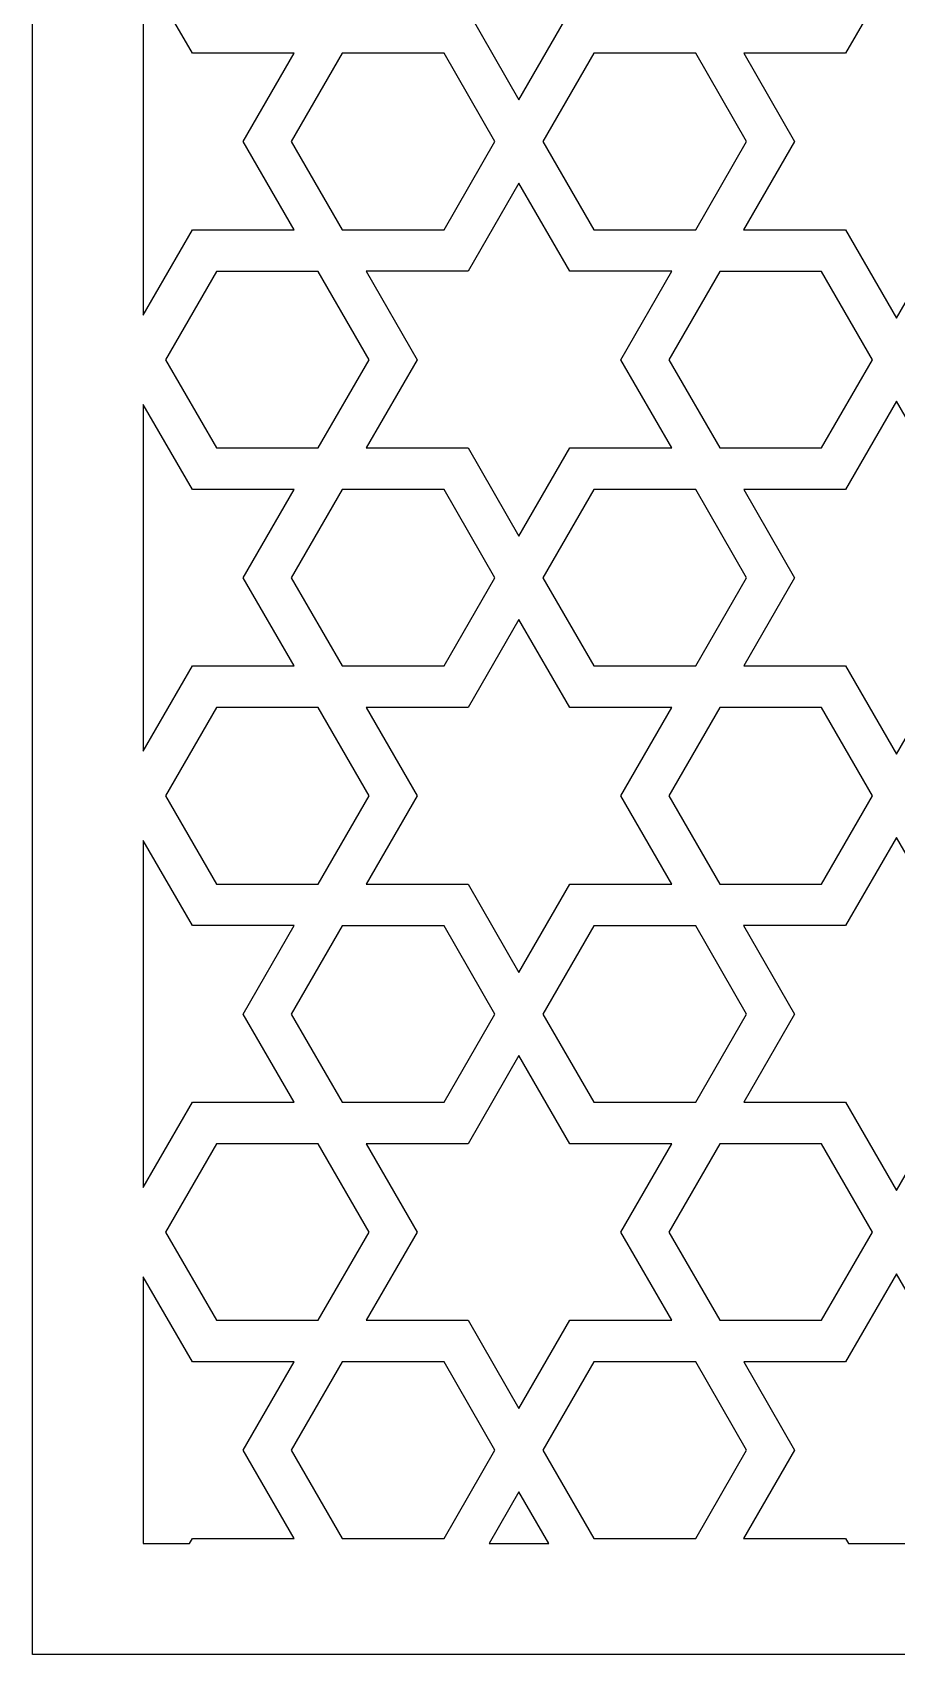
# Model space of a CAD drawing. Header units: millimetres. Extents: x -50 to 50, y -100 to 100.
# Drawn here: x -49.9 to 0.1, y -99.8 to -6 of the extents above; entities that cross this region are included whole.
import ezdxf

# ---------------------------------------------------------------- set-up
doc = ezdxf.new("R2010")
doc.units = ezdxf.units.MM
doc.header["$MEASUREMENT"] = 0
doc.layers.add('layer 1', color=7, linetype='Continuous')

msp = doc.modelspace()

# ---------------------------------------------------------------- linework, layer by layer
at = {"layer": 'layer 1', "color": 250}
for points, knots in [([(50.0818, 100.1536), (50.0818, 100.1536), (-49.9181, 100.1536), (-49.9181, 100.1536), (-49.9181, 100.1536), (-49.9181, 100.1536), (-49.9181, -99.8361), (-49.9181, -99.8361), (-49.9181, -99.8361), (-49.9181, -99.8361), (50.0818, -99.8361), (50.0818, -99.8361), (50.0818, -99.8361), (50.0818, -99.8361), (50.0818, 100.1536), (50.0818, 100.1536)], [0, 0, 0, 0, 0.2, 0.2, 0.2, 0.2, 0.4, 0.4, 0.4, 0.4, 0.6, 0.6, 0.6, 0.6, 1, 1, 1, 1]), ([(-18.8203, 5.3806), (-18.8203, 5.3806), (-12.9286, 5.3806), (-12.9286, 5.3806), (-12.9286, 5.3806), (-12.9286, 5.3806), (-15.8744, 0.278), (-15.8744, 0.278), (-15.8744, 0.278), (-15.8744, 0.278), (-12.9286, -4.8246), (-12.9286, -4.8246), (-12.9286, -4.8246), (-12.9286, -4.8246), (-18.8203, -4.8246), (-18.8203, -4.8246), (-18.8203, -4.8246), (-18.8203, -4.8246), (-21.7665, -9.9275), (-21.7665, -9.9275), (-21.7665, -9.9275), (-21.7665, -9.9275), (-24.7125, -4.8246), (-24.7125, -4.8246), (-24.7125, -4.8246), (-24.7125, -4.8246), (-30.6044, -4.8246), (-30.6044, -4.8246), (-30.6044, -4.8246), (-30.6044, -4.8246), (-27.6586, 0.278), (-27.6586, 0.278), (-27.6586, 0.278), (-27.6586, 0.278), (-30.6044, 5.3806), (-30.6044, 5.3806), (-30.6044, 5.3806), (-30.6044, 5.3806), (-24.7125, 5.3806), (-24.7125, 5.3806), (-24.7125, 5.3806), (-24.7125, 5.3806), (-21.7665, 10.4832), (-21.7665, 10.4832), (-21.7665, 10.4832), (-21.7665, 10.4832), (-18.8203, 5.3806), (-18.8203, 5.3806)], [0, 0, 0, 0, 0.0769231, 0.0769231, 0.0769231, 0.0769231, 0.1538462, 0.1538462, 0.1538462, 0.1538462, 0.2307692, 0.2307692, 0.2307692, 0.2307692, 0.3076923, 0.3076923, 0.3076923, 0.3076923, 0.3846154, 0.3846154, 0.3846154, 0.3846154, 0.4615385, 0.4615385, 0.4615385, 0.4615385, 0.5384615, 0.5384615, 0.5384615, 0.5384615, 0.6153846, 0.6153846, 0.6153846, 0.6153846, 0.6923077, 0.6923077, 0.6923077, 0.6923077, 0.7692308, 0.7692308, 0.7692308, 0.7692308, 0.8461538, 0.8461538, 0.8461538, 0.8461538, 1, 1, 1, 1]), ([(-43.504, -2.3082), (-43.504, -2.3082), (-40.6625, -7.2302), (-40.6625, -7.2302), (-40.6625, -7.2302), (-40.6625, -7.2302), (-34.7704, -7.2302), (-34.7704, -7.2302), (-34.7704, -7.2302), (-34.7704, -7.2302), (-37.7162, -12.3327), (-37.7162, -12.3327), (-37.7162, -12.3327), (-37.7162, -12.3327), (-34.7647, -17.4448), (-34.7647, -17.4448), (-34.7647, -17.4448), (-34.7647, -17.4448), (-40.6612, -17.4448), (-40.6612, -17.4448), (-40.6612, -17.4448), (-40.6612, -17.4448), (-43.504, -22.3682), (-43.504, -22.3682), (-43.504, -22.3682), (-43.504, -22.3682), (-43.504, -2.3082), (-43.504, -2.3082)], [0, 0, 0, 0, 0.125, 0.125, 0.125, 0.125, 0.25, 0.25, 0.25, 0.25, 0.375, 0.375, 0.375, 0.375, 0.5, 0.5, 0.5, 0.5, 0.625, 0.625, 0.625, 0.625, 0.75, 0.75, 0.75, 0.75, 1, 1, 1, 1]), ([(-2.8716, -17.4448), (-2.8716, -17.4448), (-8.7679, -17.4448), (-8.7679, -17.4448), (-8.7679, -17.4448), (-8.7679, -17.4448), (-5.8162, -12.3327), (-5.8162, -12.3327), (-5.8162, -12.3327), (-5.8162, -12.3327), (-8.7623, -7.2302), (-8.7623, -7.2302), (-8.7623, -7.2302), (-8.7623, -7.2302), (-2.8705, -7.2302), (-2.8705, -7.2302), (-2.8705, -7.2302), (-2.8705, -7.2302), (0.0744, -2.1294), (0.0744, -2.1294), (0.0744, -2.1294), (0.0744, -2.1294), (3.0191, -7.2302), (3.0191, -7.2302), (3.0191, -7.2302), (3.0191, -7.2302), (8.9112, -7.2302), (8.9112, -7.2302), (8.9112, -7.2302), (8.9112, -7.2302), (5.9655, -12.3327), (5.9655, -12.3327), (5.9655, -12.3327), (5.9655, -12.3327), (8.9168, -17.4448), (8.9168, -17.4448), (8.9168, -17.4448), (8.9168, -17.4448), (3.0205, -17.4448), (3.0205, -17.4448), (3.0205, -17.4448), (3.0205, -17.4448), (0.0744, -22.5474), (0.0744, -22.5474), (0.0744, -22.5474), (0.0744, -22.5474), (-2.8716, -17.4448), (-2.8716, -17.4448)], [0, 0, 0, 0, 0.0769231, 0.0769231, 0.0769231, 0.0769231, 0.1538462, 0.1538462, 0.1538462, 0.1538462, 0.2307692, 0.2307692, 0.2307692, 0.2307692, 0.3076923, 0.3076923, 0.3076923, 0.3076923, 0.3846154, 0.3846154, 0.3846154, 0.3846154, 0.4615385, 0.4615385, 0.4615385, 0.4615385, 0.5384615, 0.5384615, 0.5384615, 0.5384615, 0.6153846, 0.6153846, 0.6153846, 0.6153846, 0.6923077, 0.6923077, 0.6923077, 0.6923077, 0.7692308, 0.7692308, 0.7692308, 0.7692308, 0.8461538, 0.8461538, 0.8461538, 0.8461538, 1, 1, 1, 1]), ([(-31.9931, -7.2302), (-31.9931, -7.2302), (-26.101, -7.2302), (-26.101, -7.2302), (-26.101, -7.2302), (-26.101, -7.2302), (-23.1552, -12.3324), (-23.1552, -12.3324), (-23.1552, -12.3324), (-23.1552, -12.3324), (-23.1553, -12.3327), (-23.1553, -12.3327), (-23.1553, -12.3327), (-23.1553, -12.3327), (-23.1552, -12.3327), (-23.1552, -12.3327), (-23.1552, -12.3327), (-23.1552, -12.3327), (-26.101, -17.435), (-26.101, -17.435), (-26.101, -17.435), (-26.101, -17.435), (-31.9931, -17.435), (-31.9931, -17.435), (-31.9931, -17.435), (-31.9931, -17.435), (-34.939, -12.3327), (-34.939, -12.3327), (-34.939, -12.3327), (-34.939, -12.3327), (-31.9931, -7.2302), (-31.9931, -7.2302)], [0, 0, 0, 0, 0.1111111, 0.1111111, 0.1111111, 0.1111111, 0.2222222, 0.2222222, 0.2222222, 0.2222222, 0.3333333, 0.3333333, 0.3333333, 0.3333333, 0.4444444, 0.4444444, 0.4444444, 0.4444444, 0.5555556, 0.5555556, 0.5555556, 0.5555556, 0.6666667, 0.6666667, 0.6666667, 0.6666667, 0.7777778, 0.7777778, 0.7777778, 0.7777778, 1, 1, 1, 1]), ([(-8.594, -12.3327), (-8.594, -12.3327), (-11.5397, -17.435), (-11.5397, -17.435), (-11.5397, -17.435), (-11.5397, -17.435), (-17.4318, -17.435), (-17.4318, -17.435), (-17.4318, -17.435), (-17.4318, -17.435), (-20.3777, -12.3327), (-20.3777, -12.3327), (-20.3777, -12.3327), (-20.3777, -12.3327), (-17.4318, -7.2302), (-17.4318, -7.2302), (-17.4318, -7.2302), (-17.4318, -7.2302), (-11.5397, -7.2302), (-11.5397, -7.2302), (-11.5397, -7.2302), (-11.5397, -7.2302), (-8.594, -12.3327), (-8.594, -12.3327)], [0, 0, 0, 0, 0.1428571, 0.1428571, 0.1428571, 0.1428571, 0.2857143, 0.2857143, 0.2857143, 0.2857143, 0.4285714, 0.4285714, 0.4285714, 0.4285714, 0.5714286, 0.5714286, 0.5714286, 0.5714286, 0.7142857, 0.7142857, 0.7142857, 0.7142857, 1, 1, 1, 1]), ([(-18.8203, -19.8402), (-18.8203, -19.8402), (-12.9237, -19.8402), (-12.9237, -19.8402), (-12.9237, -19.8402), (-12.9237, -19.8402), (-15.8754, -24.9527), (-15.8754, -24.9527), (-15.8754, -24.9527), (-15.8754, -24.9527), (-12.9297, -30.0549), (-12.9297, -30.0549), (-12.9297, -30.0549), (-12.9297, -30.0549), (-18.8215, -30.0549), (-18.8215, -30.0549), (-18.8215, -30.0549), (-18.8215, -30.0549), (-21.7664, -35.1557), (-21.7664, -35.1557), (-21.7664, -35.1557), (-21.7664, -35.1557), (-24.7114, -30.0549), (-24.7114, -30.0549), (-24.7114, -30.0549), (-24.7114, -30.0549), (-30.6033, -30.0549), (-30.6033, -30.0549), (-30.6033, -30.0549), (-30.6033, -30.0549), (-27.6572, -24.9527), (-27.6572, -24.9527), (-27.6572, -24.9527), (-27.6572, -24.9527), (-30.609, -19.8402), (-30.609, -19.8402), (-30.609, -19.8402), (-30.609, -19.8402), (-24.7125, -19.8402), (-24.7125, -19.8402), (-24.7125, -19.8402), (-24.7125, -19.8402), (-21.7665, -14.738), (-21.7665, -14.738), (-21.7665, -14.738), (-21.7665, -14.738), (-18.8203, -19.8402), (-18.8203, -19.8402)], [0, 0, 0, 0, 0.0769231, 0.0769231, 0.0769231, 0.0769231, 0.1538462, 0.1538462, 0.1538462, 0.1538462, 0.2307692, 0.2307692, 0.2307692, 0.2307692, 0.3076923, 0.3076923, 0.3076923, 0.3076923, 0.3846154, 0.3846154, 0.3846154, 0.3846154, 0.4615385, 0.4615385, 0.4615385, 0.4615385, 0.5384615, 0.5384615, 0.5384615, 0.5384615, 0.6153846, 0.6153846, 0.6153846, 0.6153846, 0.6923077, 0.6923077, 0.6923077, 0.6923077, 0.7692308, 0.7692308, 0.7692308, 0.7692308, 0.8461538, 0.8461538, 0.8461538, 0.8461538, 1, 1, 1, 1]), ([(-30.4348, -24.9527), (-30.4348, -24.9527), (-33.3808, -30.0549), (-33.3808, -30.0549), (-33.3808, -30.0549), (-33.3808, -30.0549), (-39.2727, -30.0549), (-39.2727, -30.0549), (-39.2727, -30.0549), (-39.2727, -30.0549), (-42.2185, -24.9527), (-42.2185, -24.9527), (-42.2185, -24.9527), (-42.2185, -24.9527), (-39.2727, -19.8501), (-39.2727, -19.8501), (-39.2727, -19.8501), (-39.2727, -19.8501), (-33.3808, -19.8501), (-33.3808, -19.8501), (-33.3808, -19.8501), (-33.3808, -19.8501), (-30.4348, -24.9527), (-30.4348, -24.9527)], [0, 0, 0, 0, 0.1428571, 0.1428571, 0.1428571, 0.1428571, 0.2857143, 0.2857143, 0.2857143, 0.2857143, 0.4285714, 0.4285714, 0.4285714, 0.4285714, 0.5714286, 0.5714286, 0.5714286, 0.5714286, 0.7142857, 0.7142857, 0.7142857, 0.7142857, 1, 1, 1, 1]), ([(-1.3144, -24.953), (-1.3144, -24.953), (-4.2601, -30.0549), (-4.2601, -30.0549), (-4.2601, -30.0549), (-4.2601, -30.0549), (-10.1522, -30.0549), (-10.1522, -30.0549), (-10.1522, -30.0549), (-10.1522, -30.0549), (-13.0983, -24.9527), (-13.0983, -24.9527), (-13.0983, -24.9527), (-13.0983, -24.9527), (-10.1522, -19.8501), (-10.1522, -19.8501), (-10.1522, -19.8501), (-10.1522, -19.8501), (-4.2601, -19.8501), (-4.2601, -19.8501), (-4.2601, -19.8501), (-4.2601, -19.8501), (-1.3144, -24.9527), (-1.3144, -24.9527), (-1.3144, -24.9527), (-1.3144, -24.9527), (-1.3144, -24.953), (-1.3144, -24.953)], [0, 0, 0, 0, 0.125, 0.125, 0.125, 0.125, 0.25, 0.25, 0.25, 0.25, 0.375, 0.375, 0.375, 0.375, 0.5, 0.5, 0.5, 0.5, 0.625, 0.625, 0.625, 0.625, 0.75, 0.75, 0.75, 0.75, 1, 1, 1, 1]), ([(-43.504, -27.5371), (-43.504, -27.5371), (-40.6612, -32.4601), (-40.6612, -32.4601), (-40.6612, -32.4601), (-40.6612, -32.4601), (-34.7694, -32.4601), (-34.7694, -32.4601), (-34.7694, -32.4601), (-34.7694, -32.4601), (-37.7153, -37.5631), (-37.7153, -37.5631), (-37.7153, -37.5631), (-37.7153, -37.5631), (-34.7694, -42.6656), (-34.7694, -42.6656), (-34.7694, -42.6656), (-34.7694, -42.6656), (-40.6612, -42.6656), (-40.6612, -42.6656), (-40.6612, -42.6656), (-40.6612, -42.6656), (-43.504, -47.589), (-43.504, -47.589), (-43.504, -47.589), (-43.504, -47.589), (-43.504, -27.5371), (-43.504, -27.5371)], [0, 0, 0, 0, 0.125, 0.125, 0.125, 0.125, 0.25, 0.25, 0.25, 0.25, 0.375, 0.375, 0.375, 0.375, 0.5, 0.5, 0.5, 0.5, 0.625, 0.625, 0.625, 0.625, 0.75, 0.75, 0.75, 0.75, 1, 1, 1, 1]), ([(-2.8716, -42.6656), (-2.8716, -42.6656), (-8.7637, -42.6656), (-8.7637, -42.6656), (-8.7637, -42.6656), (-8.7637, -42.6656), (-5.8177, -37.5631), (-5.8177, -37.5631), (-5.8177, -37.5631), (-5.8177, -37.5631), (-8.7637, -32.4601), (-8.7637, -32.4601), (-8.7637, -32.4601), (-8.7637, -32.4601), (-2.8716, -32.4601), (-2.8716, -32.4601), (-2.8716, -32.4601), (-2.8716, -32.4601), (0.0744, -27.3579), (0.0744, -27.3579), (0.0744, -27.3579), (0.0744, -27.3579), (3.0205, -32.4601), (3.0205, -32.4601), (3.0205, -32.4601), (3.0205, -32.4601), (8.9122, -32.4601), (8.9122, -32.4601), (8.9122, -32.4601), (8.9122, -32.4601), (5.9662, -37.5631), (5.9662, -37.5631), (5.9662, -37.5631), (5.9662, -37.5631), (8.9122, -42.6656), (8.9122, -42.6656), (8.9122, -42.6656), (8.9122, -42.6656), (3.0205, -42.6656), (3.0205, -42.6656), (3.0205, -42.6656), (3.0205, -42.6656), (0.0744, -47.7682), (0.0744, -47.7682), (0.0744, -47.7682), (0.0744, -47.7682), (-2.8716, -42.6656), (-2.8716, -42.6656)], [0, 0, 0, 0, 0.0769231, 0.0769231, 0.0769231, 0.0769231, 0.1538462, 0.1538462, 0.1538462, 0.1538462, 0.2307692, 0.2307692, 0.2307692, 0.2307692, 0.3076923, 0.3076923, 0.3076923, 0.3076923, 0.3846154, 0.3846154, 0.3846154, 0.3846154, 0.4615385, 0.4615385, 0.4615385, 0.4615385, 0.5384615, 0.5384615, 0.5384615, 0.5384615, 0.6153846, 0.6153846, 0.6153846, 0.6153846, 0.6923077, 0.6923077, 0.6923077, 0.6923077, 0.7692308, 0.7692308, 0.7692308, 0.7692308, 0.8461538, 0.8461538, 0.8461538, 0.8461538, 1, 1, 1, 1]), ([(-31.9921, -32.4601), (-31.9921, -32.4601), (-26.1, -32.4601), (-26.1, -32.4601), (-26.1, -32.4601), (-26.1, -32.4601), (-23.155, -37.5613), (-23.155, -37.5613), (-23.155, -37.5613), (-23.155, -37.5613), (-23.156, -37.5631), (-23.156, -37.5631), (-23.156, -37.5631), (-23.156, -37.5631), (-23.155, -37.5645), (-23.155, -37.5645), (-23.155, -37.5645), (-23.155, -37.5645), (-26.1, -42.6656), (-26.1, -42.6656), (-26.1, -42.6656), (-26.1, -42.6656), (-31.9921, -42.6656), (-31.9921, -42.6656), (-31.9921, -42.6656), (-31.9921, -42.6656), (-34.9381, -37.5631), (-34.9381, -37.5631), (-34.9381, -37.5631), (-34.9381, -37.5631), (-31.9921, -32.4601), (-31.9921, -32.4601)], [0, 0, 0, 0, 0.1111111, 0.1111111, 0.1111111, 0.1111111, 0.2222222, 0.2222222, 0.2222222, 0.2222222, 0.3333333, 0.3333333, 0.3333333, 0.3333333, 0.4444444, 0.4444444, 0.4444444, 0.4444444, 0.5555556, 0.5555556, 0.5555556, 0.5555556, 0.6666667, 0.6666667, 0.6666667, 0.6666667, 0.7777778, 0.7777778, 0.7777778, 0.7777778, 1, 1, 1, 1]), ([(-20.3777, -37.5609), (-20.3777, -37.5609), (-17.4329, -32.4601), (-17.4329, -32.4601), (-17.4329, -32.4601), (-17.4329, -32.4601), (-11.5408, -32.4601), (-11.5408, -32.4601), (-11.5408, -32.4601), (-11.5408, -32.4601), (-8.5947, -37.5631), (-8.5947, -37.5631), (-8.5947, -37.5631), (-8.5947, -37.5631), (-11.5408, -42.6656), (-11.5408, -42.6656), (-11.5408, -42.6656), (-11.5408, -42.6656), (-17.4329, -42.6656), (-17.4329, -42.6656), (-17.4329, -42.6656), (-17.4329, -42.6656), (-20.3777, -37.5652), (-20.3777, -37.5652), (-20.3777, -37.5652), (-20.3777, -37.5652), (-20.3765, -37.5631), (-20.3765, -37.5631), (-20.3765, -37.5631), (-20.3765, -37.5631), (-20.3777, -37.5609), (-20.3777, -37.5609)], [0, 0, 0, 0, 0.1111111, 0.1111111, 0.1111111, 0.1111111, 0.2222222, 0.2222222, 0.2222222, 0.2222222, 0.3333333, 0.3333333, 0.3333333, 0.3333333, 0.4444444, 0.4444444, 0.4444444, 0.4444444, 0.5555556, 0.5555556, 0.5555556, 0.5555556, 0.6666667, 0.6666667, 0.6666667, 0.6666667, 0.7777778, 0.7777778, 0.7777778, 0.7777778, 1, 1, 1, 1]), ([(-18.8215, -45.0709), (-18.8215, -45.0709), (-12.9297, -45.0709), (-12.9297, -45.0709), (-12.9297, -45.0709), (-12.9297, -45.0709), (-15.8754, -50.1735), (-15.8754, -50.1735), (-15.8754, -50.1735), (-15.8754, -50.1735), (-12.924, -55.2856), (-12.924, -55.2856), (-12.924, -55.2856), (-12.924, -55.2856), (-18.8203, -55.2856), (-18.8203, -55.2856), (-18.8203, -55.2856), (-18.8203, -55.2856), (-21.7665, -60.3881), (-21.7665, -60.3881), (-21.7665, -60.3881), (-21.7665, -60.3881), (-24.7125, -55.2856), (-24.7125, -55.2856), (-24.7125, -55.2856), (-24.7125, -55.2856), (-30.6088, -55.2856), (-30.6088, -55.2856), (-30.6088, -55.2856), (-30.6088, -55.2856), (-27.6572, -50.1735), (-27.6572, -50.1735), (-27.6572, -50.1735), (-27.6572, -50.1735), (-30.6033, -45.0709), (-30.6033, -45.0709), (-30.6033, -45.0709), (-30.6033, -45.0709), (-24.7114, -45.0709), (-24.7114, -45.0709), (-24.7114, -45.0709), (-24.7114, -45.0709), (-21.7664, -39.9701), (-21.7664, -39.9701), (-21.7664, -39.9701), (-21.7664, -39.9701), (-18.8215, -45.0709), (-18.8215, -45.0709)], [0, 0, 0, 0, 0.0769231, 0.0769231, 0.0769231, 0.0769231, 0.1538462, 0.1538462, 0.1538462, 0.1538462, 0.2307692, 0.2307692, 0.2307692, 0.2307692, 0.3076923, 0.3076923, 0.3076923, 0.3076923, 0.3846154, 0.3846154, 0.3846154, 0.3846154, 0.4615385, 0.4615385, 0.4615385, 0.4615385, 0.5384615, 0.5384615, 0.5384615, 0.5384615, 0.6153846, 0.6153846, 0.6153846, 0.6153846, 0.6923077, 0.6923077, 0.6923077, 0.6923077, 0.7692308, 0.7692308, 0.7692308, 0.7692308, 0.8461538, 0.8461538, 0.8461538, 0.8461538, 1, 1, 1, 1]), ([(-30.4348, -50.1735), (-30.4348, -50.1735), (-33.3808, -55.276), (-33.3808, -55.276), (-33.3808, -55.276), (-33.3808, -55.276), (-39.2727, -55.276), (-39.2727, -55.276), (-39.2727, -55.276), (-39.2727, -55.276), (-42.2185, -50.1735), (-42.2185, -50.1735), (-42.2185, -50.1735), (-42.2185, -50.1735), (-39.2727, -45.0709), (-39.2727, -45.0709), (-39.2727, -45.0709), (-39.2727, -45.0709), (-33.3808, -45.0709), (-33.3808, -45.0709), (-33.3808, -45.0709), (-33.3808, -45.0709), (-30.4348, -50.1735), (-30.4348, -50.1735)], [0, 0, 0, 0, 0.1428571, 0.1428571, 0.1428571, 0.1428571, 0.2857143, 0.2857143, 0.2857143, 0.2857143, 0.4285714, 0.4285714, 0.4285714, 0.4285714, 0.5714286, 0.5714286, 0.5714286, 0.5714286, 0.7142857, 0.7142857, 0.7142857, 0.7142857, 1, 1, 1, 1]), ([(-1.3144, -50.1738), (-1.3144, -50.1738), (-4.2601, -55.276), (-4.2601, -55.276), (-4.2601, -55.276), (-4.2601, -55.276), (-10.1522, -55.276), (-10.1522, -55.276), (-10.1522, -55.276), (-10.1522, -55.276), (-13.0983, -50.1735), (-13.0983, -50.1735), (-13.0983, -50.1735), (-13.0983, -50.1735), (-10.1522, -45.0709), (-10.1522, -45.0709), (-10.1522, -45.0709), (-10.1522, -45.0709), (-4.2601, -45.0709), (-4.2601, -45.0709), (-4.2601, -45.0709), (-4.2601, -45.0709), (-1.3144, -50.1735), (-1.3144, -50.1735), (-1.3144, -50.1735), (-1.3144, -50.1735), (-1.3144, -50.1738), (-1.3144, -50.1738)], [0, 0, 0, 0, 0.125, 0.125, 0.125, 0.125, 0.25, 0.25, 0.25, 0.25, 0.375, 0.375, 0.375, 0.375, 0.5, 0.5, 0.5, 0.5, 0.625, 0.625, 0.625, 0.625, 0.75, 0.75, 0.75, 0.75, 1, 1, 1, 1]), ([(-43.504, -52.7583), (-43.504, -52.7583), (-40.6612, -57.6816), (-40.6612, -57.6816), (-40.6612, -57.6816), (-40.6612, -57.6816), (-34.765, -57.6816), (-34.765, -57.6816), (-34.765, -57.6816), (-34.765, -57.6816), (-37.7162, -62.7937), (-37.7162, -62.7937), (-37.7162, -62.7937), (-37.7162, -62.7937), (-34.7704, -67.8963), (-34.7704, -67.8963), (-34.7704, -67.8963), (-34.7704, -67.8963), (-40.6625, -67.8963), (-40.6625, -67.8963), (-40.6625, -67.8963), (-40.6625, -67.8963), (-43.504, -72.8179), (-43.504, -72.8179), (-43.504, -72.8179), (-43.504, -72.8179), (-43.504, -52.7583), (-43.504, -52.7583)], [0, 0, 0, 0, 0.125, 0.125, 0.125, 0.125, 0.25, 0.25, 0.25, 0.25, 0.375, 0.375, 0.375, 0.375, 0.5, 0.5, 0.5, 0.5, 0.625, 0.625, 0.625, 0.625, 0.75, 0.75, 0.75, 0.75, 1, 1, 1, 1]), ([(-2.8705, -67.8963), (-2.8705, -67.8963), (-8.7623, -67.8963), (-8.7623, -67.8963), (-8.7623, -67.8963), (-8.7623, -67.8963), (-5.8162, -62.7937), (-5.8162, -62.7937), (-5.8162, -62.7937), (-5.8162, -62.7937), (-8.7679, -57.6816), (-8.7679, -57.6816), (-8.7679, -57.6816), (-8.7679, -57.6816), (-2.8716, -57.6816), (-2.8716, -57.6816), (-2.8716, -57.6816), (-2.8716, -57.6816), (0.0744, -52.5787), (0.0744, -52.5787), (0.0744, -52.5787), (0.0744, -52.5787), (3.0205, -57.6816), (3.0205, -57.6816), (3.0205, -57.6816), (3.0205, -57.6816), (8.9165, -57.6816), (8.9165, -57.6816), (8.9165, -57.6816), (8.9165, -57.6816), (5.9655, -62.7937), (5.9655, -62.7937), (5.9655, -62.7937), (5.9655, -62.7937), (8.9112, -67.8963), (8.9112, -67.8963), (8.9112, -67.8963), (8.9112, -67.8963), (3.0191, -67.8963), (3.0191, -67.8963), (3.0191, -67.8963), (3.0191, -67.8963), (0.0744, -72.9964), (0.0744, -72.9964), (0.0744, -72.9964), (0.0744, -72.9964), (-2.8705, -67.8963), (-2.8705, -67.8963)], [0, 0, 0, 0, 0.0769231, 0.0769231, 0.0769231, 0.0769231, 0.1538462, 0.1538462, 0.1538462, 0.1538462, 0.2307692, 0.2307692, 0.2307692, 0.2307692, 0.3076923, 0.3076923, 0.3076923, 0.3076923, 0.3846154, 0.3846154, 0.3846154, 0.3846154, 0.4615385, 0.4615385, 0.4615385, 0.4615385, 0.5384615, 0.5384615, 0.5384615, 0.5384615, 0.6153846, 0.6153846, 0.6153846, 0.6153846, 0.6923077, 0.6923077, 0.6923077, 0.6923077, 0.7692308, 0.7692308, 0.7692308, 0.7692308, 0.8461538, 0.8461538, 0.8461538, 0.8461538, 1, 1, 1, 1]), ([(-31.9931, -57.6908), (-31.9931, -57.6908), (-26.101, -57.6908), (-26.101, -57.6908), (-26.101, -57.6908), (-26.101, -57.6908), (-23.1552, -62.7934), (-23.1552, -62.7934), (-23.1552, -62.7934), (-23.1552, -62.7934), (-23.1553, -62.7937), (-23.1553, -62.7937), (-23.1553, -62.7937), (-23.1553, -62.7937), (-23.1552, -62.7937), (-23.1552, -62.7937), (-23.1552, -62.7937), (-23.1552, -62.7937), (-26.101, -67.8963), (-26.101, -67.8963), (-26.101, -67.8963), (-26.101, -67.8963), (-31.9931, -67.8963), (-31.9931, -67.8963), (-31.9931, -67.8963), (-31.9931, -67.8963), (-34.939, -62.7937), (-34.939, -62.7937), (-34.939, -62.7937), (-34.939, -62.7937), (-31.9931, -57.6908), (-31.9931, -57.6908)], [0, 0, 0, 0, 0.1111111, 0.1111111, 0.1111111, 0.1111111, 0.2222222, 0.2222222, 0.2222222, 0.2222222, 0.3333333, 0.3333333, 0.3333333, 0.3333333, 0.4444444, 0.4444444, 0.4444444, 0.4444444, 0.5555556, 0.5555556, 0.5555556, 0.5555556, 0.6666667, 0.6666667, 0.6666667, 0.6666667, 0.7777778, 0.7777778, 0.7777778, 0.7777778, 1, 1, 1, 1]), ([(-17.4318, -57.6908), (-17.4318, -57.6908), (-11.5397, -57.6908), (-11.5397, -57.6908), (-11.5397, -57.6908), (-11.5397, -57.6908), (-8.594, -62.7937), (-8.594, -62.7937), (-8.594, -62.7937), (-8.594, -62.7937), (-11.5397, -67.8963), (-11.5397, -67.8963), (-11.5397, -67.8963), (-11.5397, -67.8963), (-17.4318, -67.8963), (-17.4318, -67.8963), (-17.4318, -67.8963), (-17.4318, -67.8963), (-20.3777, -62.7937), (-20.3777, -62.7937), (-20.3777, -62.7937), (-20.3777, -62.7937), (-17.4318, -57.6908), (-17.4318, -57.6908)], [0, 0, 0, 0, 0.1428571, 0.1428571, 0.1428571, 0.1428571, 0.2857143, 0.2857143, 0.2857143, 0.2857143, 0.4285714, 0.4285714, 0.4285714, 0.4285714, 0.5714286, 0.5714286, 0.5714286, 0.5714286, 0.7142857, 0.7142857, 0.7142857, 0.7142857, 1, 1, 1, 1]), ([(-24.7125, -80.5063), (-24.7125, -80.5063), (-30.6044, -80.5063), (-30.6044, -80.5063), (-30.6044, -80.5063), (-30.6044, -80.5063), (-27.6586, -75.4038), (-27.6586, -75.4038), (-27.6586, -75.4038), (-27.6586, -75.4038), (-30.6044, -70.3016), (-30.6044, -70.3016), (-30.6044, -70.3016), (-30.6044, -70.3016), (-24.7125, -70.3016), (-24.7125, -70.3016), (-24.7125, -70.3016), (-24.7125, -70.3016), (-21.7665, -65.199), (-21.7665, -65.199), (-21.7665, -65.199), (-21.7665, -65.199), (-18.8203, -70.3016), (-18.8203, -70.3016), (-18.8203, -70.3016), (-18.8203, -70.3016), (-12.9286, -70.3016), (-12.9286, -70.3016), (-12.9286, -70.3016), (-12.9286, -70.3016), (-15.8744, -75.4038), (-15.8744, -75.4038), (-15.8744, -75.4038), (-15.8744, -75.4038), (-12.9286, -80.5063), (-12.9286, -80.5063), (-12.9286, -80.5063), (-12.9286, -80.5063), (-18.8203, -80.5063), (-18.8203, -80.5063), (-18.8203, -80.5063), (-18.8203, -80.5063), (-21.7665, -85.6092), (-21.7665, -85.6092), (-21.7665, -85.6092), (-21.7665, -85.6092), (-24.7125, -80.5063), (-24.7125, -80.5063)], [0, 0, 0, 0, 0.0769231, 0.0769231, 0.0769231, 0.0769231, 0.1538462, 0.1538462, 0.1538462, 0.1538462, 0.2307692, 0.2307692, 0.2307692, 0.2307692, 0.3076923, 0.3076923, 0.3076923, 0.3076923, 0.3846154, 0.3846154, 0.3846154, 0.3846154, 0.4615385, 0.4615385, 0.4615385, 0.4615385, 0.5384615, 0.5384615, 0.5384615, 0.5384615, 0.6153846, 0.6153846, 0.6153846, 0.6153846, 0.6923077, 0.6923077, 0.6923077, 0.6923077, 0.7692308, 0.7692308, 0.7692308, 0.7692308, 0.8461538, 0.8461538, 0.8461538, 0.8461538, 1, 1, 1, 1]), ([(-42.2185, -75.4017), (-42.2185, -75.4017), (-39.2738, -70.3016), (-39.2738, -70.3016), (-39.2738, -70.3016), (-39.2738, -70.3016), (-33.3817, -70.3016), (-33.3817, -70.3016), (-33.3817, -70.3016), (-33.3817, -70.3016), (-30.4358, -75.4038), (-30.4358, -75.4038), (-30.4358, -75.4038), (-30.4358, -75.4038), (-33.3817, -80.5063), (-33.3817, -80.5063), (-33.3817, -80.5063), (-33.3817, -80.5063), (-39.2738, -80.5063), (-39.2738, -80.5063), (-39.2738, -80.5063), (-39.2738, -80.5063), (-42.2185, -75.4058), (-42.2185, -75.4058), (-42.2185, -75.4058), (-42.2185, -75.4058), (-42.2174, -75.4038), (-42.2174, -75.4038), (-42.2174, -75.4038), (-42.2174, -75.4038), (-42.2185, -75.4017), (-42.2185, -75.4017)], [0, 0, 0, 0, 0.1111111, 0.1111111, 0.1111111, 0.1111111, 0.2222222, 0.2222222, 0.2222222, 0.2222222, 0.3333333, 0.3333333, 0.3333333, 0.3333333, 0.4444444, 0.4444444, 0.4444444, 0.4444444, 0.5555556, 0.5555556, 0.5555556, 0.5555556, 0.6666667, 0.6666667, 0.6666667, 0.6666667, 0.7777778, 0.7777778, 0.7777778, 0.7777778, 1, 1, 1, 1]), ([(-1.3144, -75.4058), (-1.3144, -75.4058), (-4.2591, -80.5063), (-4.2591, -80.5063), (-4.2591, -80.5063), (-4.2591, -80.5063), (-10.1512, -80.5063), (-10.1512, -80.5063), (-10.1512, -80.5063), (-10.1512, -80.5063), (-13.0972, -75.4038), (-13.0972, -75.4038), (-13.0972, -75.4038), (-13.0972, -75.4038), (-10.1512, -70.3016), (-10.1512, -70.3016), (-10.1512, -70.3016), (-10.1512, -70.3016), (-4.2591, -70.3016), (-4.2591, -70.3016), (-4.2591, -70.3016), (-4.2591, -70.3016), (-1.3144, -75.4017), (-1.3144, -75.4017), (-1.3144, -75.4017), (-1.3144, -75.4017), (-1.3155, -75.4038), (-1.3155, -75.4038), (-1.3155, -75.4038), (-1.3155, -75.4038), (-1.3144, -75.4058), (-1.3144, -75.4058)], [0, 0, 0, 0, 0.1111111, 0.1111111, 0.1111111, 0.1111111, 0.2222222, 0.2222222, 0.2222222, 0.2222222, 0.3333333, 0.3333333, 0.3333333, 0.3333333, 0.4444444, 0.4444444, 0.4444444, 0.4444444, 0.5555556, 0.5555556, 0.5555556, 0.5555556, 0.6666667, 0.6666667, 0.6666667, 0.6666667, 0.7777778, 0.7777778, 0.7777778, 0.7777778, 1, 1, 1, 1]), ([(-2.7009, -93.4219), (-2.7009, -93.4219), (-2.8716, -93.1263), (-2.8716, -93.1263), (-2.8716, -93.1263), (-2.8716, -93.1263), (-8.7679, -93.1263), (-8.7679, -93.1263), (-8.7679, -93.1263), (-8.7679, -93.1263), (-5.8162, -88.0144), (-5.8162, -88.0144), (-5.8162, -88.0144), (-5.8162, -88.0144), (-8.7623, -82.9116), (-8.7623, -82.9116), (-8.7623, -82.9116), (-8.7623, -82.9116), (-2.8705, -82.9116), (-2.8705, -82.9116), (-2.8705, -82.9116), (-2.8705, -82.9116), (0.0744, -77.8111), (0.0744, -77.8111), (0.0744, -77.8111), (0.0744, -77.8111), (3.0191, -82.9116), (3.0191, -82.9116), (3.0191, -82.9116), (3.0191, -82.9116), (8.9112, -82.9116), (8.9112, -82.9116), (8.9112, -82.9116), (8.9112, -82.9116), (5.9655, -88.0144), (5.9655, -88.0144), (5.9655, -88.0144), (5.9655, -88.0144), (8.9165, -93.1263), (8.9165, -93.1263), (8.9165, -93.1263), (8.9165, -93.1263), (3.0205, -93.1263), (3.0205, -93.1263), (3.0205, -93.1263), (3.0205, -93.1263), (2.8497, -93.4219), (2.8497, -93.4219), (2.8497, -93.4219), (2.8497, -93.4219), (-2.7009, -93.4219), (-2.7009, -93.4219)], [0, 0, 0, 0, 0.0714286, 0.0714286, 0.0714286, 0.0714286, 0.1428571, 0.1428571, 0.1428571, 0.1428571, 0.2142857, 0.2142857, 0.2142857, 0.2142857, 0.2857143, 0.2857143, 0.2857143, 0.2857143, 0.3571429, 0.3571429, 0.3571429, 0.3571429, 0.4285714, 0.4285714, 0.4285714, 0.4285714, 0.5, 0.5, 0.5, 0.5, 0.5714286, 0.5714286, 0.5714286, 0.5714286, 0.6428571, 0.6428571, 0.6428571, 0.6428571, 0.7142857, 0.7142857, 0.7142857, 0.7142857, 0.7857143, 0.7857143, 0.7857143, 0.7857143, 0.8571429, 0.8571429, 0.8571429, 0.8571429, 1, 1, 1, 1]), ([(-43.504, -93.4219), (-43.504, -93.4219), (-43.504, -77.9899), (-43.504, -77.9899), (-43.504, -77.9899), (-43.504, -77.9899), (-40.6625, -82.9116), (-40.6625, -82.9116), (-40.6625, -82.9116), (-40.6625, -82.9116), (-34.7704, -82.9116), (-34.7704, -82.9116), (-34.7704, -82.9116), (-34.7704, -82.9116), (-37.7162, -88.0144), (-37.7162, -88.0144), (-37.7162, -88.0144), (-37.7162, -88.0144), (-34.765, -93.1263), (-34.765, -93.1263), (-34.765, -93.1263), (-34.765, -93.1263), (-40.6612, -93.1263), (-40.6612, -93.1263), (-40.6612, -93.1263), (-40.6612, -93.1263), (-40.8319, -93.4219), (-40.8319, -93.4219), (-40.8319, -93.4219), (-40.8319, -93.4219), (-43.504, -93.4219), (-43.504, -93.4219)], [0, 0, 0, 0, 0.1111111, 0.1111111, 0.1111111, 0.1111111, 0.2222222, 0.2222222, 0.2222222, 0.2222222, 0.3333333, 0.3333333, 0.3333333, 0.3333333, 0.4444444, 0.4444444, 0.4444444, 0.4444444, 0.5555556, 0.5555556, 0.5555556, 0.5555556, 0.6666667, 0.6666667, 0.6666667, 0.6666667, 0.7777778, 0.7777778, 0.7777778, 0.7777778, 1, 1, 1, 1]), ([(-23.1552, -88.0144), (-23.1552, -88.0144), (-26.101, -93.1171), (-26.101, -93.1171), (-26.101, -93.1171), (-26.101, -93.1171), (-31.9931, -93.1171), (-31.9931, -93.1171), (-31.9931, -93.1171), (-31.9931, -93.1171), (-34.939, -88.0144), (-34.939, -88.0144), (-34.939, -88.0144), (-34.939, -88.0144), (-31.9931, -82.9116), (-31.9931, -82.9116), (-31.9931, -82.9116), (-31.9931, -82.9116), (-26.101, -82.9116), (-26.101, -82.9116), (-26.101, -82.9116), (-26.101, -82.9116), (-23.1552, -88.0142), (-23.1552, -88.0142), (-23.1552, -88.0142), (-23.1552, -88.0142), (-23.1553, -88.0144), (-23.1553, -88.0144), (-23.1553, -88.0144), (-23.1553, -88.0144), (-23.1552, -88.0144), (-23.1552, -88.0144)], [0, 0, 0, 0, 0.1111111, 0.1111111, 0.1111111, 0.1111111, 0.2222222, 0.2222222, 0.2222222, 0.2222222, 0.3333333, 0.3333333, 0.3333333, 0.3333333, 0.4444444, 0.4444444, 0.4444444, 0.4444444, 0.5555556, 0.5555556, 0.5555556, 0.5555556, 0.6666667, 0.6666667, 0.6666667, 0.6666667, 0.7777778, 0.7777778, 0.7777778, 0.7777778, 1, 1, 1, 1]), ([(-17.4318, -93.1171), (-17.4318, -93.1171), (-20.3777, -88.0144), (-20.3777, -88.0144), (-20.3777, -88.0144), (-20.3777, -88.0144), (-17.4318, -82.9116), (-17.4318, -82.9116), (-17.4318, -82.9116), (-17.4318, -82.9116), (-11.5397, -82.9116), (-11.5397, -82.9116), (-11.5397, -82.9116), (-11.5397, -82.9116), (-8.594, -88.0144), (-8.594, -88.0144), (-8.594, -88.0144), (-8.594, -88.0144), (-11.5397, -93.1171), (-11.5397, -93.1171), (-11.5397, -93.1171), (-11.5397, -93.1171), (-17.4318, -93.1171), (-17.4318, -93.1171)], [0, 0, 0, 0, 0.1428571, 0.1428571, 0.1428571, 0.1428571, 0.2857143, 0.2857143, 0.2857143, 0.2857143, 0.4285714, 0.4285714, 0.4285714, 0.4285714, 0.5714286, 0.5714286, 0.5714286, 0.5714286, 0.7142857, 0.7142857, 0.7142857, 0.7142857, 1, 1, 1, 1]), ([(-23.4998, -93.4219), (-23.4998, -93.4219), (-21.7665, -90.4197), (-21.7665, -90.4197), (-21.7665, -90.4197), (-21.7665, -90.4197), (-20.0329, -93.4219), (-20.0329, -93.4219), (-20.0329, -93.4219), (-20.0329, -93.4219), (-23.4998, -93.4219), (-23.4998, -93.4219)], [0, 0, 0, 0, 0.25, 0.25, 0.25, 0.25, 0.5, 0.5, 0.5, 0.5, 1, 1, 1, 1])]:
    msp.add_open_spline(points, degree=3, knots=knots, dxfattribs=at)

doc.saveas('drawing.dxf')
